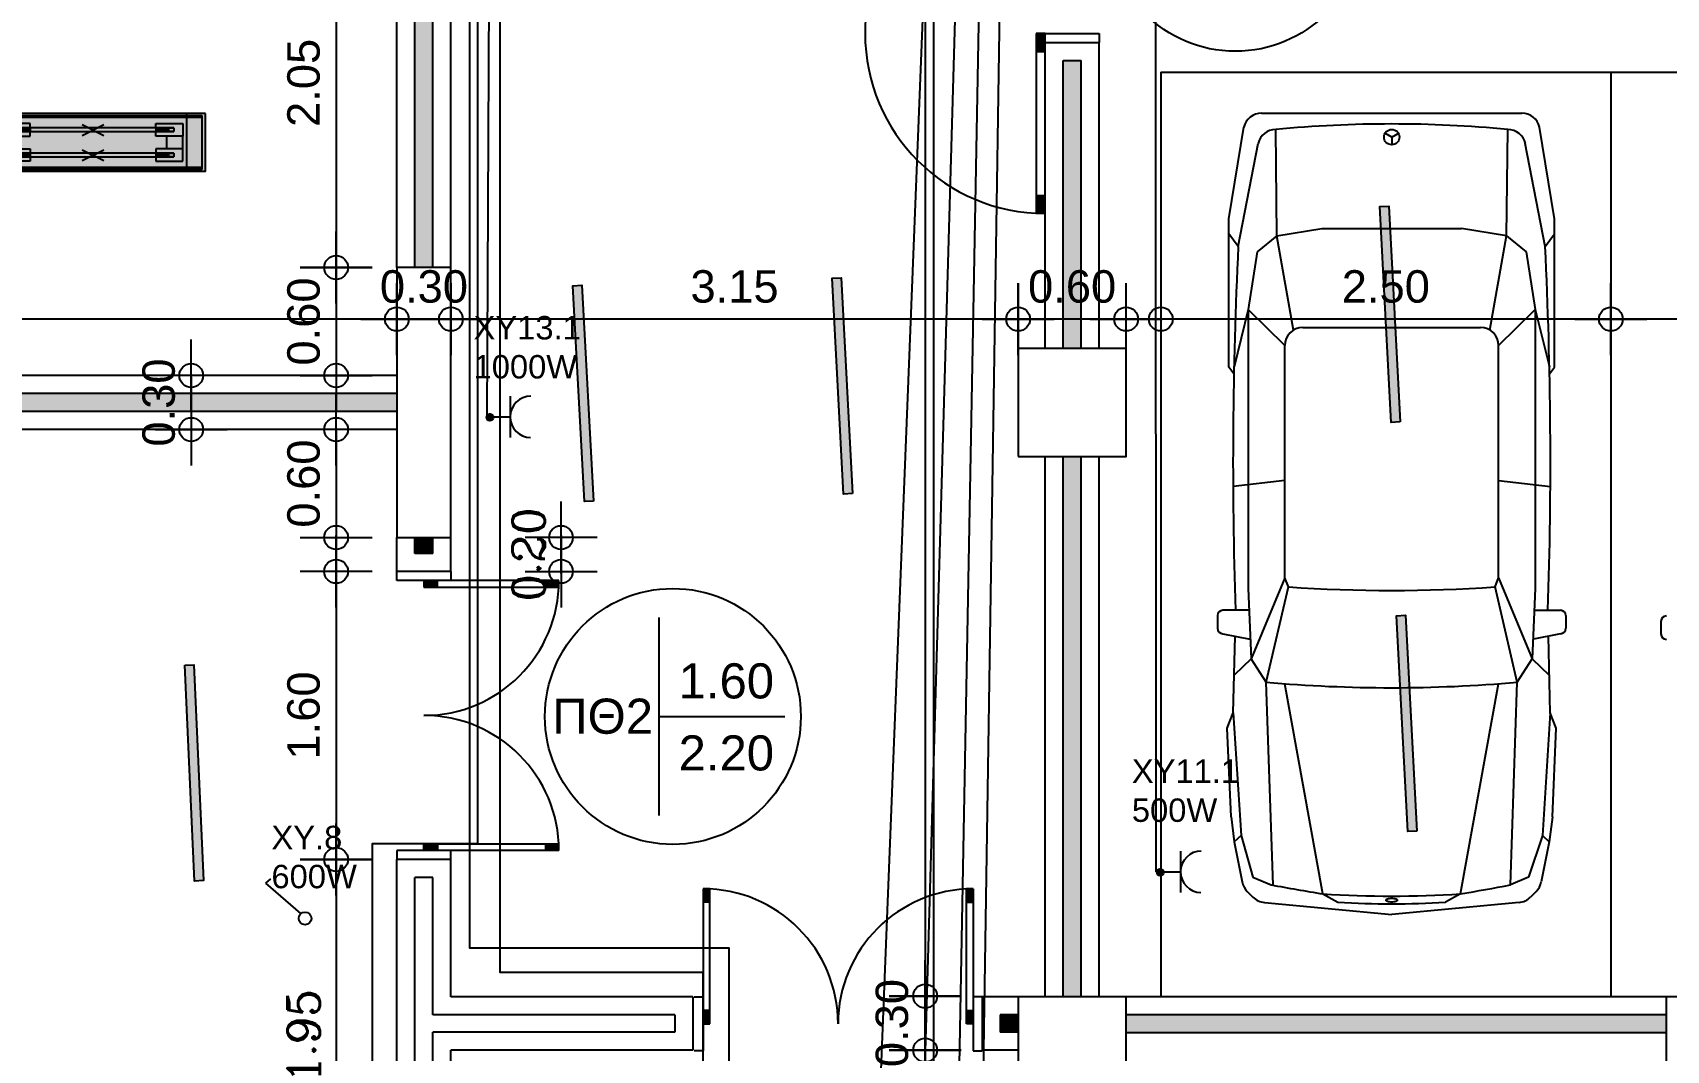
# Model space of a CAD drawing. Header units: metres. Extents: x -11 to 85, y -301 to 135.
# Drawn here: x 20.1 to 29.17, y -281.69 to -276.04 of the extents above; entities that cross this region are included whole.
import ezdxf
from ezdxf.enums import TextEntityAlignment as Align

# ---------------------------------------------------------------- set-up
doc = ezdxf.new("R2010")
doc.units = ezdxf.units.M
doc.header["$LTSCALE"] = 0.036
doc.header["$PDMODE"] = 2
for name, color, linetype in [('arxitek ypogeio', 252, 'Continuous'), ('DIMBLK', 252, 'Continuous'), ('elec fota hatch', 31, 'Continuous'), ('hatch color', 252, 'Continuous'), ('HLEK-SYMBOL', 3, 'Continuous'), ('HLEK_FL001_SYMBOLS', 230, 'Continuous'), ('Parathira', 252, 'Continuous')]:
    doc.layers.add(name, color=color, linetype=linetype)
doc.styles.add('COMU-N', font='arial.ttf')
doc.styles.get("Standard").update_dxf_attribs({"font": 'arial.ttf'})
doc.dimstyles.new('CADWDOT', dxfattribs={"dimscale": 0.1, "dimtxt": 1.8, "dimasz": 0.08, "dimexe": 2, "dimexo": 0, "dimgap": 0.09, "dimtad": 0, "dimrnd": 0.001, "dimzin": 0, "dimdsep": 46, "dimtxsty": 'Standard', "dimblk1": 'ARTDIM', "dimblk2": 'ARTDIM', "dimsah": 1, "dimcen": 0.09, "dimdle": 0.05, "dimse1": 1, "dimse2": 1, "dimadec": 0, "dimazin": 0, "dimtfac": 1, "dimtmove": 0, "dimatfit": 3, "dimldrblk": 'ARTDIM', "dimfxl": 2, "dimtvp": 0.9999, "dimtolj": 1, "dimtzin": 0, "dimarcsym": 0})

# ---------------------------------------------------------------- blocks, each defined once
blk = doc.blocks.new('ARTDIM')
at = {"layer": 'DIMBLK'}
for p, q in [((0, -24.9975), (0, 24.9975)), ((-24.9975, 0), (24.9975, 0))]:
    blk.add_line(p, q, dxfattribs=at)
blk.add_circle((0, 0), 8.25, dxfattribs=at)
blk = doc.blocks.new('*D1603')
at = {"layer": 'arxitek ypogeio', "color": 0, "lineweight": -2}
blk.add_line((25.0575, -267.4535), (25.0575, -281.3832), dxfattribs=at)
at = {"layer": 'Defpoints', "color": 0, "transparency": 16777216}
for p in [(24.0237, -267.4455), (23.4163, -281.3912), (25.0575, -281.3912)]:
    blk.add_point(p, dxfattribs=at)
at = {"layer": 'arxitek ypogeio', "color": 0, "lineweight": -2, "xscale": 0.008, "yscale": 0.008, "zscale": 0.008}
for p, rotation in [((25.0575, -267.4455), 90), ((25.0575, -281.3912), 270)]:
    blk.add_blockref('ARTDIM', p, dxfattribs=dict(at, rotation=rotation))
at = {"layer": 'arxitek ypogeio', "color": 0, "insert": (24.8736, -274.4184), "char_height": 0.18, "attachment_point": 5, "rotation": 90}
blk.add_mtext('\\A1;13.95', dxfattribs=at)
blk = doc.blocks.new('*D1604')
at = {"layer": 'arxitek ypogeio', "color": 0, "lineweight": -2}
blk.add_line((25.0575, -281.3992), (25.0575, -281.6832), dxfattribs=at)
at = {"layer": 'Defpoints', "color": 0, "transparency": 16777216}
for p in [(23.4163, -281.3912), (23.4163, -281.6912), (25.0575, -281.6912)]:
    blk.add_point(p, dxfattribs=at)
at = {"layer": 'arxitek ypogeio', "color": 0, "lineweight": -2, "xscale": 0.008, "yscale": 0.008, "zscale": 0.008}
for p, rotation in [((25.0575, -281.3912), 90), ((25.0575, -281.6912), 270)]:
    blk.add_blockref('ARTDIM', p, dxfattribs=dict(at, rotation=rotation))
at = {"layer": 'arxitek ypogeio', "color": 0, "insert": (24.8736, -281.5412), "char_height": 0.18, "attachment_point": 5, "rotation": 90}
blk.add_mtext('\\A1;0.30', dxfattribs=at)
blk = doc.blocks.new('*D1605')
at = {"layer": 'arxitek ypogeio', "color": 0, "lineweight": -2}
blk.add_line((25.0575, -281.6992), (25.0575, -285.2875), dxfattribs=at)
at = {"layer": 'Defpoints', "color": 0, "transparency": 16777216}
for p in [(23.4163, -281.6912), (23.9987, -285.2955), (25.0575, -285.2955)]:
    blk.add_point(p, dxfattribs=at)
at = {"layer": 'arxitek ypogeio', "color": 0, "lineweight": -2, "xscale": 0.008, "yscale": 0.008, "zscale": 0.008}
for p, rotation in [((25.0575, -281.6912), 90), ((25.0575, -285.2955), 270)]:
    blk.add_blockref('ARTDIM', p, dxfattribs=dict(at, rotation=rotation))
at = {"layer": 'arxitek ypogeio', "color": 0, "insert": (24.8736, -283.4934), "char_height": 0.18, "attachment_point": 5, "rotation": 90}
blk.add_mtext('\\A1;3.60', dxfattribs=at)
blk = doc.blocks.new('*D1637')
at = {"layer": 'arxitek ypogeio', "color": 0, "lineweight": -2}
blk.add_line((31.358, -277.632), (28.874, -277.632), dxfattribs=at)
at = {"layer": 'Defpoints', "color": 0, "transparency": 16777216}
for p in [(28.866, -276.2605), (31.366, -276.2605), (28.866, -277.632)]:
    blk.add_point(p, dxfattribs=at)
at = {"layer": 'arxitek ypogeio', "color": 0, "lineweight": -2, "xscale": 0.008, "yscale": 0.008, "zscale": 0.008, "rotation": 180}
blk.add_blockref('ARTDIM', (28.866, -277.632), dxfattribs=at)
at = {"layer": 'arxitek ypogeio', "color": 0, "lineweight": -2, "xscale": 0.008, "yscale": 0.008, "zscale": 0.008}
blk.add_blockref('ARTDIM', (31.366, -277.632), dxfattribs=at)
at = {"layer": 'arxitek ypogeio', "color": 0, "insert": (30.116, -277.452), "char_height": 0.18, "attachment_point": 5}
blk.add_mtext('\\A1;2.50', dxfattribs=at)
blk = doc.blocks.new('*D1638')
at = {"layer": 'arxitek ypogeio', "color": 0, "lineweight": -2}
blk.add_line((28.858, -277.632), (26.374, -277.632), dxfattribs=at)
at = {"layer": 'Defpoints', "color": 0, "transparency": 16777216}
for p in [(26.366, -276.2605), (28.866, -276.2605), (26.366, -277.632)]:
    blk.add_point(p, dxfattribs=at)
at = {"layer": 'arxitek ypogeio', "color": 0, "lineweight": -2, "xscale": 0.008, "yscale": 0.008, "zscale": 0.008, "rotation": 180}
blk.add_blockref('ARTDIM', (26.366, -277.632), dxfattribs=at)
at = {"layer": 'arxitek ypogeio', "color": 0, "lineweight": -2, "xscale": 0.008, "yscale": 0.008, "zscale": 0.008}
blk.add_blockref('ARTDIM', (28.866, -277.632), dxfattribs=at)
at = {"layer": 'arxitek ypogeio', "color": 0, "insert": (27.616, -277.452), "char_height": 0.18, "attachment_point": 5}
blk.add_mtext('\\A1;2.50', dxfattribs=at)
blk = doc.blocks.new('*D1639')
at = {"layer": 'arxitek ypogeio', "color": 0, "lineweight": -2}
blk.add_line((26.1657, -277.632), (25.5817, -277.632), dxfattribs=at)
at = {"layer": 'Defpoints', "color": 0, "transparency": 16777216}
for p in [(25.5737, -277.632), (25.5737, -277.7955), (26.1737, -277.7955)]:
    blk.add_point(p, dxfattribs=at)
at = {"layer": 'arxitek ypogeio', "color": 0, "lineweight": -2, "xscale": 0.008, "yscale": 0.008, "zscale": 0.008, "rotation": 180}
blk.add_blockref('ARTDIM', (25.5737, -277.632), dxfattribs=at)
at = {"layer": 'arxitek ypogeio', "color": 0, "lineweight": -2, "xscale": 0.008, "yscale": 0.008, "zscale": 0.008}
blk.add_blockref('ARTDIM', (26.1737, -277.632), dxfattribs=at)
at = {"layer": 'arxitek ypogeio', "color": 0, "insert": (25.8737, -277.452), "char_height": 0.18, "attachment_point": 5}
blk.add_mtext('\\A1;0.60', dxfattribs=at)
blk = doc.blocks.new('*D1640')
at = {"layer": 'arxitek ypogeio', "color": 0, "lineweight": -2}
blk.add_line((25.5657, -277.632), (22.4317, -277.632), dxfattribs=at)
at = {"layer": 'Defpoints', "color": 0, "transparency": 16777216}
for p in [(22.4237, -277.632), (22.4237, -277.7955), (25.5737, -277.7955)]:
    blk.add_point(p, dxfattribs=at)
at = {"layer": 'arxitek ypogeio', "color": 0, "lineweight": -2, "xscale": 0.008, "yscale": 0.008, "zscale": 0.008, "rotation": 180}
blk.add_blockref('ARTDIM', (22.4237, -277.632), dxfattribs=at)
at = {"layer": 'arxitek ypogeio', "color": 0, "lineweight": -2, "xscale": 0.008, "yscale": 0.008, "zscale": 0.008}
blk.add_blockref('ARTDIM', (25.5737, -277.632), dxfattribs=at)
at = {"layer": 'arxitek ypogeio', "color": 0, "insert": (23.9987, -277.452), "char_height": 0.18, "attachment_point": 5}
blk.add_mtext('\\A1;3.15', dxfattribs=at)
blk = doc.blocks.new('*D1641')
at = {"layer": 'arxitek ypogeio', "color": 0, "lineweight": -2}
blk.add_line((22.4157, -277.632), (22.1317, -277.632), dxfattribs=at)
at = {"layer": 'Defpoints', "color": 0, "transparency": 16777216}
for p in [(22.1237, -277.3735), (22.4237, -277.3735), (22.1237, -277.632)]:
    blk.add_point(p, dxfattribs=at)
at = {"layer": 'arxitek ypogeio', "color": 0, "lineweight": -2, "xscale": 0.008, "yscale": 0.008, "zscale": 0.008, "rotation": 180}
blk.add_blockref('ARTDIM', (22.1237, -277.632), dxfattribs=at)
at = {"layer": 'arxitek ypogeio', "color": 0, "lineweight": -2, "xscale": 0.008, "yscale": 0.008, "zscale": 0.008}
blk.add_blockref('ARTDIM', (22.4237, -277.632), dxfattribs=at)
at = {"layer": 'arxitek ypogeio', "color": 0, "insert": (22.2737, -277.452), "char_height": 0.18, "attachment_point": 5}
blk.add_mtext('\\A1;0.30', dxfattribs=at)
blk = doc.blocks.new('*D1642')
at = {"layer": 'arxitek ypogeio', "color": 0, "lineweight": -2}
blk.add_line((22.1157, -277.632), (15.0817, -277.632), dxfattribs=at)
at = {"layer": 'Defpoints', "color": 0, "transparency": 16777216}
for p in [(15.0737, -277.632), (15.0737, -277.9455), (22.1237, -277.9455)]:
    blk.add_point(p, dxfattribs=at)
at = {"layer": 'arxitek ypogeio', "color": 0, "lineweight": -2, "xscale": 0.008, "yscale": 0.008, "zscale": 0.008, "rotation": 180}
blk.add_blockref('ARTDIM', (15.0737, -277.632), dxfattribs=at)
at = {"layer": 'arxitek ypogeio', "color": 0, "lineweight": -2, "xscale": 0.008, "yscale": 0.008, "zscale": 0.008}
blk.add_blockref('ARTDIM', (22.1237, -277.632), dxfattribs=at)
at = {"layer": 'arxitek ypogeio', "color": 0, "insert": (18.5987, -277.452), "char_height": 0.18, "attachment_point": 5}
blk.add_mtext('\\A1;7.05', dxfattribs=at)
blk = doc.blocks.new('A$C31B96D1E')
at = {"layer": 'Parathira'}
for p, q in [((0.05, 0.6), (0.05, -0.15)), ((0.0575, 0.525), (0.0575, 0.6)), ((0.065, 0.525), (0.065, 0.5998)), ((0.0725, 0.525), (0.0725, 0.5997)), ((0.08, 0.525), (0.08, 0.5994)), ((0.0875, -0.15), (0.0875, 0.5991)), ((1.5125, -0.15), (1.5125, 0.5991)), ((1.52, 0.525), (1.52, 0.5994)), ((1.5275, 0.525), (1.5275, 0.5997)), ((1.535, 0.525), (1.535, 0.5998)), ((1.5425, 0.525), (1.5425, 0.6)), ((1.55, 0.6), (1.55, -0.15)), ((0.0875, 0.525), (0.05, 0.525)), ((1.5125, 0.525), (1.55, 0.525)), ((0, 0), (0.05, 0)), ((0.05, 0), (0.05, -0.3)), ((1.6, 0), (1.55, 0)), ((1.55, 0), (1.55, -0.3)), ((0.0875, -0.075), (0.05, -0.075)), ((0.0575, -0.15), (0.0575, -0.075)), ((0.065, -0.15), (0.065, -0.075)), ((0.0725, -0.15), (0.0725, -0.075)), ((0.08, -0.15), (0.08, -0.075)), ((1.5125, -0.075), (1.55, -0.075)), ((1.52, -0.15), (1.52, -0.075)), ((1.5275, -0.15), (1.5275, -0.075)), ((1.535, -0.15), (1.535, -0.075)), ((1.5425, -0.15), (1.5425, -0.075)), ((0.05, -0.15), (0.0875, -0.15)), ((1.55, -0.15), (1.5125, -0.15)), ((0.05, -0.3), (0, -0.3)), ((1.55, -0.3), (1.6, -0.3))]:
    blk.add_line(p, q, dxfattribs=at)
for centre, start, end in [((0.05, -0.15), 0, 90), ((1.55, -0.15), 90, 180)]:
    blk.add_arc(centre, 0.75, start, end, dxfattribs=at)
blk = doc.blocks.new('A$C796D02E1')
at = {"layer": 'Parathira'}
for p, q in [((0.3, 0.95), (0.3, -0.05)), ((0.31, 0.85), (0.31, 0.9499)), ((0.32, 0.85), (0.32, 0.9498)), ((0.33, 0.85), (0.33, 0.9495)), ((0.34, 0.85), (0.34, 0.9492)), ((0.35, -0.05), (0.35, 0.9487)), ((0.35, 0.85), (0.3, 0.85)), ((0, -0.05), (0, 0)), ((0.35, 0.05), (0.3, 0.05)), ((0.3, 0), (0.3, -0.05)), ((0.31, -0.05), (0.31, 0.05)), ((0.32, -0.05), (0.32, 0.05)), ((0.33, -0.05), (0.33, 0.05)), ((0.34, -0.05), (0.34, 0.05)), ((0.3, -0.05), (0, -0.05)), ((0.3, -0.05), (0.35, -0.05)), ((0, -1.05), (0, -1.1)), ((0.3, -1.05), (0, -1.05)), ((0.3, -1.05), (0.25, -1.05)), ((0.3, -1.1), (0.3, -1.05))]:
    blk.add_line(p, q, dxfattribs=at)
blk.add_arc((0.3, -0.05), 1, 270, 90, dxfattribs=at)
blk = doc.blocks.new('*D1463')
at = {"layer": 'arxitek ypogeio', "color": 0, "lineweight": -2}
blk.add_line((21.7858, -275.3035), (21.7858, -277.3375), dxfattribs=at)
at = {"layer": 'Defpoints', "color": 0, "transparency": 16777216}
for p in [(22.1237, -275.2955), (21.7858, -277.3455), (22.1237, -277.3455)]:
    blk.add_point(p, dxfattribs=at)
at = {"layer": 'arxitek ypogeio', "color": 0, "lineweight": -2, "xscale": 0.008, "yscale": 0.008, "zscale": 0.008}
for p, rotation in [((21.7858, -275.2955), 90), ((21.7858, -277.3455), 270)]:
    blk.add_blockref('ARTDIM', p, dxfattribs=dict(at, rotation=rotation))
at = {"layer": 'arxitek ypogeio', "color": 0, "insert": (21.6058, -276.3205), "char_height": 0.18, "attachment_point": 5, "rotation": 90}
blk.add_mtext('\\A1;2.05', dxfattribs=at)
blk = doc.blocks.new('*D1464')
at = {"layer": 'arxitek ypogeio', "color": 0, "lineweight": -2}
blk.add_line((21.7858, -277.3535), (21.7858, -277.9375), dxfattribs=at)
at = {"layer": 'Defpoints', "color": 0, "transparency": 16777216}
for p in [(22.1237, -277.3455), (21.7858, -277.9455), (22.1237, -277.9455)]:
    blk.add_point(p, dxfattribs=at)
at = {"layer": 'arxitek ypogeio', "color": 0, "lineweight": -2, "xscale": 0.008, "yscale": 0.008, "zscale": 0.008}
for p, rotation in [((21.7858, -277.3455), 90), ((21.7858, -277.9455), 270)]:
    blk.add_blockref('ARTDIM', p, dxfattribs=dict(at, rotation=rotation))
at = {"layer": 'arxitek ypogeio', "color": 0, "insert": (21.6058, -277.6455), "char_height": 0.18, "attachment_point": 5, "rotation": 90}
blk.add_mtext('\\A1;0.60', dxfattribs=at)
blk = doc.blocks.new('*D1465')
at = {"layer": 'arxitek ypogeio', "color": 0, "lineweight": -2}
blk.add_line((20.9813, -277.9535), (20.9813, -278.2375), dxfattribs=at)
at = {"layer": 'Defpoints', "color": 0, "transparency": 16777216}
for p in [(22.1237, -277.9455), (20.9813, -278.2455), (22.1237, -278.2455)]:
    blk.add_point(p, dxfattribs=at)
at = {"layer": 'arxitek ypogeio', "color": 0, "lineweight": -2, "xscale": 0.008, "yscale": 0.008, "zscale": 0.008}
for p, rotation in [((20.9813, -277.9455), 90), ((20.9813, -278.2455), 270)]:
    blk.add_blockref('ARTDIM', p, dxfattribs=dict(at, rotation=rotation))
at = {"layer": 'arxitek ypogeio', "color": 0, "insert": (20.8013, -278.0955), "char_height": 0.18, "attachment_point": 5, "rotation": 90}
blk.add_mtext('\\A1;0.30', dxfattribs=at)
blk = doc.blocks.new('*D1466')
at = {"layer": 'arxitek ypogeio', "color": 0, "lineweight": -2}
blk.add_line((21.7858, -278.2535), (21.7858, -278.8375), dxfattribs=at)
at = {"layer": 'Defpoints', "color": 0, "transparency": 16777216}
for p in [(22.1237, -278.2455), (21.7858, -278.8455), (22.1237, -278.8455)]:
    blk.add_point(p, dxfattribs=at)
at = {"layer": 'arxitek ypogeio', "color": 0, "lineweight": -2, "xscale": 0.008, "yscale": 0.008, "zscale": 0.008}
for p, rotation in [((21.7858, -278.2455), 90), ((21.7858, -278.8455), 270)]:
    blk.add_blockref('ARTDIM', p, dxfattribs=dict(at, rotation=rotation))
at = {"layer": 'arxitek ypogeio', "color": 0, "insert": (21.6058, -278.5455), "char_height": 0.18, "attachment_point": 5, "rotation": 90}
blk.add_mtext('\\A1;0.60', dxfattribs=at)
blk = doc.blocks.new('*D1467')
at = {"layer": 'arxitek ypogeio', "color": 0, "lineweight": -2}
blk.add_line((23.035, -279.0251), (23.035, -278.8535), dxfattribs=at)
at = {"layer": 'Defpoints', "color": 0, "transparency": 16777216}
for p in [(22.7235, -278.8455), (23.035, -278.8455), (22.7235, -279.0331)]:
    blk.add_point(p, dxfattribs=at)
at = {"layer": 'arxitek ypogeio', "color": 0, "lineweight": -2, "xscale": 0.008, "yscale": 0.008, "zscale": 0.008}
for p, rotation in [((23.035, -278.8455), 90), ((23.035, -279.0331), 270)]:
    blk.add_blockref('ARTDIM', p, dxfattribs=dict(at, rotation=rotation))
at = {"layer": 'arxitek ypogeio', "color": 0, "insert": (22.855, -278.9393), "char_height": 0.18, "attachment_point": 5, "rotation": 90}
blk.add_mtext('\\A1;{\\Fcomplex.shx;0.20}', dxfattribs=at)
blk = doc.blocks.new('*D1468')
at = {"layer": 'arxitek ypogeio', "color": 0, "lineweight": -2}
blk.add_line((21.7858, -279.0411), (21.7858, -280.6251), dxfattribs=at)
at = {"layer": 'Defpoints', "color": 0, "transparency": 16777216}
for p in [(22.1237, -279.0331), (21.7858, -280.6331), (22.1237, -280.6331)]:
    blk.add_point(p, dxfattribs=at)
at = {"layer": 'arxitek ypogeio', "color": 0, "lineweight": -2, "xscale": 0.008, "yscale": 0.008, "zscale": 0.008}
for p, rotation in [((21.7858, -279.0331), 90), ((21.7858, -280.6331), 270)]:
    blk.add_blockref('ARTDIM', p, dxfattribs=dict(at, rotation=rotation))
at = {"layer": 'arxitek ypogeio', "color": 0, "insert": (21.6058, -279.8331), "char_height": 0.18, "attachment_point": 5, "rotation": 90}
blk.add_mtext('\\A1;1.60', dxfattribs=at)
blk = doc.blocks.new('*D1469')
at = {"layer": 'arxitek ypogeio', "color": 0, "lineweight": -2}
blk.add_line((21.7858, -280.6411), (21.7858, -282.5875), dxfattribs=at)
at = {"layer": 'Defpoints', "color": 0, "transparency": 16777216}
for p in [(22.1237, -280.6331), (21.7858, -282.5955), (22.1237, -282.5955)]:
    blk.add_point(p, dxfattribs=at)
at = {"layer": 'arxitek ypogeio', "color": 0, "lineweight": -2, "xscale": 0.008, "yscale": 0.008, "zscale": 0.008}
for p, rotation in [((21.7858, -280.6331), 90), ((21.7858, -282.5955), 270)]:
    blk.add_blockref('ARTDIM', p, dxfattribs=dict(at, rotation=rotation))
at = {"layer": 'arxitek ypogeio', "color": 0, "insert": (21.6058, -281.6143), "char_height": 0.18, "attachment_point": 5, "rotation": 90}
blk.add_mtext('\\A1;{\\Fcomplex.shx;1.95}', dxfattribs=at)
blk = doc.blocks.new('gJ6_a14')
at = {"linetype": 'Continuous'}
for p, q in [((-0.1176, 0.1119), (0.113, 0.1119)), ((0, 0.1119), (0, 0))]:
    blk.add_line(p, q, dxfattribs=at)
blk.add_arc((-0.0023, 0.2279), 0.1153, 180, 358.95657, dxfattribs=at)
blk = doc.blocks.new('*X1779')
at = {"color": 0}
for p, q in [((15.598, 2.587), (15.737, 2.727)), ((15.598, 2.622), (15.702, 2.727)), ((15.601, 2.607), (15.609, 2.616)), ((15.604, 2.646), (15.605, 2.647)), ((15.605, 2.559), (15.765, 2.719)), ((15.605, 2.577), (15.614, 2.585)), ((15.609, 2.652), (15.618, 2.66)), ((15.611, 2.547), (15.618, 2.554)), ((15.614, 2.621), (15.623, 2.63)), ((15.617, 2.536), (15.789, 2.707)), ((15.618, 2.59), (15.627, 2.599)), ((15.623, 2.665), (15.631, 2.674)), ((15.623, 2.559), (15.631, 2.568)), ((15.627, 2.634), (15.636, 2.643)), ((15.627, 2.528), (15.636, 2.537)), ((15.631, 2.603), (15.64, 2.612)), ((15.633, 2.516), (15.808, 2.691)), ((15.636, 2.678), (15.645, 2.687)), ((15.636, 2.572), (15.645, 2.581)), ((15.64, 2.647), (15.649, 2.656)), ((15.64, 2.541), (15.649, 2.55)), ((15.645, 2.616), (15.654, 2.625)), ((15.645, 2.51), (15.654, 2.519)), ((15.649, 2.691), (15.658, 2.7)), ((15.649, 2.585), (15.658, 2.594)), ((15.653, 2.501), (15.824, 2.672)), ((15.654, 2.66), (15.662, 2.669)), ((15.654, 2.554), (15.662, 2.563)), ((15.658, 2.63), (15.667, 2.638)), ((15.658, 2.523), (15.667, 2.532)), ((15.662, 2.705), (15.671, 2.714)), ((15.662, 2.599), (15.671, 2.607)), ((15.664, 2.494), (15.671, 2.501)), ((15.667, 2.674), (15.676, 2.683)), ((15.667, 2.568), (15.676, 2.577)), ((15.671, 2.643), (15.68, 2.652)), ((15.671, 2.537), (15.68, 2.546)), ((15.676, 2.718), (15.678, 2.721)), ((15.676, 2.489), (15.836, 2.648)), ((15.676, 2.612), (15.685, 2.621)), ((15.676, 2.506), (15.685, 2.515)), ((15.68, 2.687), (15.689, 2.696)), ((15.68, 2.581), (15.689, 2.59)), ((15.685, 2.656), (15.693, 2.665)), ((15.685, 2.55), (15.693, 2.559)), ((15.689, 2.625), (15.698, 2.634)), ((15.689, 2.519), (15.698, 2.528)), ((15.693, 2.7), (15.702, 2.709)), ((15.693, 2.594), (15.702, 2.603)), ((15.693, 2.488), (15.702, 2.497)), ((15.698, 2.669), (15.707, 2.678)), ((15.698, 2.563), (15.707, 2.572)), ((15.702, 2.638), (15.711, 2.647)), ((15.702, 2.532), (15.711, 2.541)), ((15.705, 2.482), (15.843, 2.62)), ((15.707, 2.714), (15.715, 2.722)), ((15.707, 2.607), (15.715, 2.616)), ((15.707, 2.501), (15.715, 2.51)), ((15.711, 2.683), (15.72, 2.691)), ((15.711, 2.577), (15.72, 2.585)), ((15.715, 2.652), (15.724, 2.66)), ((15.715, 2.546), (15.724, 2.554)), ((15.72, 2.727), (15.721, 2.728)), ((15.72, 2.621), (15.729, 2.63)), ((15.72, 2.515), (15.729, 2.523)), ((15.724, 2.696), (15.733, 2.705)), ((15.724, 2.59), (15.733, 2.599)), ((15.724, 2.484), (15.733, 2.493)), ((15.729, 2.665), (15.738, 2.674)), ((15.729, 2.559), (15.738, 2.568)), ((15.733, 2.634), (15.742, 2.643)), ((15.733, 2.528), (15.742, 2.537)), ((15.738, 2.709), (15.746, 2.718)), ((15.738, 2.603), (15.746, 2.612)), ((15.738, 2.497), (15.746, 2.506)), ((15.741, 2.482), (15.842, 2.584)), ((15.742, 2.678), (15.751, 2.687)), ((15.742, 2.572), (15.751, 2.581)), ((15.746, 2.647), (15.755, 2.656)), ((15.746, 2.541), (15.755, 2.55)), ((15.751, 2.722), (15.752, 2.724)), ((15.751, 2.616), (15.76, 2.625)), ((15.751, 2.51), (15.76, 2.519)), ((15.755, 2.691), (15.764, 2.7)), ((15.755, 2.585), (15.764, 2.594)), ((15.76, 2.66), (15.768, 2.669)), ((15.76, 2.554), (15.768, 2.563)), ((15.764, 2.63), (15.773, 2.638)), ((15.764, 2.523), (15.773, 2.532)), ((15.768, 2.705), (15.777, 2.714)), ((15.768, 2.599), (15.777, 2.607)), ((15.768, 2.493), (15.777, 2.501)), ((15.773, 2.674), (15.782, 2.683)), ((15.773, 2.568), (15.782, 2.577)), ((15.777, 2.643), (15.786, 2.652)), ((15.777, 2.537), (15.786, 2.546)), ((15.782, 2.612), (15.791, 2.621)), ((15.782, 2.506), (15.791, 2.515)), ((15.786, 2.687), (15.795, 2.696)), ((15.786, 2.581), (15.795, 2.59)), ((15.791, 2.656), (15.799, 2.665)), ((15.791, 2.55), (15.799, 2.559)), ((15.795, 2.625), (15.804, 2.634)), ((15.795, 2.519), (15.804, 2.528)), ((15.799, 2.594), (15.808, 2.603)), ((15.804, 2.669), (15.813, 2.678)), ((15.804, 2.563), (15.813, 2.572)), ((15.808, 2.638), (15.817, 2.647)), ((15.808, 2.532), (15.817, 2.541)), ((15.813, 2.607), (15.822, 2.616)), ((15.817, 2.577), (15.826, 2.585)), ((15.822, 2.652), (15.83, 2.66)), ((15.822, 2.546), (15.83, 2.554)), ((15.826, 2.621), (15.835, 2.63)), ((15.83, 2.59), (15.839, 2.599)), ((15.835, 2.559), (15.835, 2.56)), ((15.839, 2.634), (15.84, 2.635)), ((15.844, 2.603), (15.844, 2.603))]:
    blk.add_line(p, q, dxfattribs=at)
blk = doc.blocks.new('GJ6_A78')
at = {"layer": 'HLEK-SYMBOL', "color": 0, "linetype": 'Continuous'}
blk.add_circle((0, 0), 0.0989, dxfattribs=at)
at = {"layer": 'HLEK-SYMBOL', "color": 0, "xscale": 0.8, "yscale": 0.8, "zscale": 0.8}
blk.add_blockref('*X1779', (-12.576, -2.084), dxfattribs=at)
blk = doc.blocks.new('priza')
at = {"layer": 'HLEK_FL001_SYMBOLS', "rotation": 180}
blk.add_blockref('gJ6_a14', (87.4, -100.4952), dxfattribs=at)
at = {"layer": 'HLEK_FL001_SYMBOLS', "xscale": 0.1951472641207488, "yscale": 0.1951472641207488, "zscale": 0.1951472641207488}
blk.add_blockref('GJ6_A78', (87.4, -100.4953), dxfattribs=at)
blk = doc.blocks.new('lampes fthorismou 120')
at = {"layer": 'hatch color'}
blk.add_hatch(color=181, dxfattribs=at).paths.add_polyline_path([(84.1811, -99.2639), (84.1811, -99.2139), (85.3811, -99.2139), (85.3811, -99.2639)])
at = {"layer": 'HLEK_FL001_SYMBOLS'}
blk.add_lwpolyline([(84.1811, -99.2639), (84.1811, -99.2139), (85.3811, -99.2139), (85.3811, -99.2639)], close=True, dxfattribs=at)
blk = doc.blocks.new('fotistiko orofis stegano 120')
at = {"layer": 'elec fota hatch'}
blk.add_hatch(color=256, dxfattribs=at).paths.add_polyline_path([(84.9219, 79.6068), (84.9219, 79.9068), (83.6919, 79.9068), (83.6919, 79.6068)])
at = {"layer": 'HLEK_FL001_SYMBOLS'}
h = blk.add_hatch(color=256, dxfattribs=at)
h.paths.add_polyline_path([(83.7778, 79.9068), (83.6919, 79.9068), (83.6919, 79.6068), (83.7778, 79.6068)], flags=17)
h.paths.add_polyline_path([(83.6919, 79.9068), (83.7778, 79.9068), (83.7778, 79.9168), (83.6719, 79.9168), (83.6719, 79.5968), (83.7778, 79.5968), (83.7778, 79.6068), (83.6919, 79.6068)])
h = blk.add_hatch(color=256, dxfattribs=at)
h.paths.add_polyline_path([(84.9219, 79.9068), (84.9219, 79.9168), (83.7778, 79.9168), (83.7778, 79.9068)])
h.paths.add_polyline_path([(84.9219, 79.5968), (84.9219, 79.6068), (83.7778, 79.6068), (83.7778, 79.5968)])
h = blk.add_hatch(color=256, dxfattribs=at)
h.paths.add_polyline_path([(84.9219, 79.8968), (84.9219, 79.9068), (83.7778, 79.9068), (83.7778, 79.8968)])
h.paths.add_polyline_path([(84.9219, 79.6068), (84.9219, 79.6168), (83.7778, 79.6168), (83.7778, 79.6068)])
h = blk.add_hatch(color=256, dxfattribs=at)
h.paths.add_polyline_path([(84.816, 79.9068), (84.9019, 79.9068), (84.9019, 79.6068), (84.816, 79.6068)], flags=17)
h.paths.add_polyline_path([(84.9019, 79.9068), (84.816, 79.9068), (84.816, 79.9168), (84.9219, 79.9168), (84.9219, 79.5968), (84.816, 79.5968), (84.816, 79.6068), (84.9019, 79.6068)])
for p, q in [((84.9219, 79.9168), (83.6719, 79.9168)), ((83.6719, 79.9168), (83.6719, 79.5968)), ((83.6919, 79.9068), (84.9019, 79.9068)), ((83.6919, 79.6068), (83.6919, 79.9068)), ((83.6919, 79.8968), (84.9019, 79.8968)), ((83.798, 79.8618), (83.798, 79.7918)), ((83.948, 79.8618), (83.798, 79.8618)), ((83.948, 79.8368), (83.948, 79.8618)), ((84.2369, 79.7956), (84.3569, 79.8556)), ((84.2369, 79.8556), (84.3569, 79.7956)), ((84.6458, 79.8368), (84.6458, 79.8618)), ((84.6458, 79.8618), (84.7958, 79.8618)), ((84.7958, 79.8618), (84.7958, 79.7918)), ((84.9019, 79.9068), (84.9019, 79.6068)), ((84.9219, 79.5968), (84.9219, 79.9168)), ((83.798, 79.7918), (83.948, 79.7918)), ((83.798, 79.7218), (83.798, 79.7918)), ((84.7458, 79.8368), (83.848, 79.8368)), ((83.878, 79.8368), (83.848, 79.8368)), ((83.848, 79.8368), (83.848, 79.8168)), ((83.848, 79.8168), (84.7458, 79.8168)), ((83.848, 79.8168), (83.878, 79.8168)), ((83.878, 79.8368), (83.878, 79.8168)), ((83.878, 79.8318), (83.948, 79.8318)), ((83.948, 79.8268), (83.878, 79.8268)), ((83.878, 79.8218), (83.948, 79.8218)), ((83.888, 79.7918), (83.888, 79.7218)), ((83.948, 79.8368), (83.948, 79.8168)), ((83.948, 79.7918), (83.948, 79.8168)), ((84.6458, 79.8368), (84.6458, 79.8168)), ((84.7158, 79.8318), (84.6458, 79.8318)), ((84.6458, 79.8268), (84.7158, 79.8268)), ((84.7158, 79.8218), (84.6458, 79.8218)), ((84.6458, 79.7918), (84.6458, 79.8168)), ((84.7958, 79.7918), (84.6458, 79.7918)), ((84.7058, 79.7918), (84.7058, 79.7218)), ((84.7158, 79.8368), (84.7158, 79.8168)), ((84.7158, 79.8368), (84.7458, 79.8368)), ((84.7458, 79.8168), (84.7158, 79.8168)), ((84.7458, 79.8368), (84.7458, 79.8168)), ((84.7958, 79.7218), (84.7958, 79.7918)), ((83.798, 79.7218), (83.948, 79.7218)), ((83.798, 79.6518), (83.798, 79.7218)), ((84.7458, 79.6968), (83.848, 79.6968)), ((83.848, 79.6968), (83.848, 79.6768)), ((83.878, 79.6968), (83.848, 79.6968)), ((83.848, 79.6768), (84.7458, 79.6768)), ((83.848, 79.6768), (83.878, 79.6768)), ((83.878, 79.6968), (83.878, 79.6768)), ((83.878, 79.6918), (83.948, 79.6918)), ((83.948, 79.6868), (83.878, 79.6868)), ((83.878, 79.6818), (83.948, 79.6818)), ((83.948, 79.7218), (83.948, 79.6968)), ((83.948, 79.6968), (83.948, 79.6768)), ((83.948, 79.6768), (83.948, 79.6518)), ((84.2369, 79.7156), (84.3569, 79.6556)), ((84.2369, 79.6556), (84.3569, 79.7156)), ((84.7958, 79.7218), (84.6458, 79.7218)), ((84.6458, 79.7218), (84.6458, 79.6968)), ((84.6458, 79.6968), (84.6458, 79.6768)), ((84.7158, 79.6918), (84.6458, 79.6918)), ((84.6458, 79.6868), (84.7158, 79.6868)), ((84.7158, 79.6818), (84.6458, 79.6818)), ((84.6458, 79.6768), (84.6458, 79.6518)), ((84.7158, 79.6968), (84.7458, 79.6968)), ((84.7158, 79.6968), (84.7158, 79.6768)), ((84.7458, 79.6768), (84.7158, 79.6768)), ((84.7458, 79.6968), (84.7458, 79.6768)), ((84.7958, 79.6518), (84.7958, 79.7218)), ((83.6719, 79.5968), (84.9219, 79.5968)), ((84.9019, 79.6168), (83.6919, 79.6168)), ((84.9019, 79.6068), (83.6919, 79.6068)), ((83.948, 79.6518), (83.798, 79.6518)), ((84.6458, 79.6518), (84.7958, 79.6518))]:
    blk.add_line(p, q, dxfattribs=at)
for points in [[(83.6719, 79.9168), (83.7778, 79.9168), (83.7778, 79.5968), (83.6719, 79.5968)], [(84.9219, 79.9168), (84.816, 79.9168), (84.816, 79.5968), (84.9219, 79.5968)]]:
    blk.add_lwpolyline(points, close=True, dxfattribs=at)
blk = doc.blocks.new('gJ6_a1')
at = {"linetype": 'Continuous'}
for p, q in [((-0.2193, 0.2297), (-0.191, 0.2541)), ((-0.024, 0.0608), (-0.2193, 0.2297))]:
    blk.add_line(p, q, dxfattribs=at)
blk.add_circle((-0.0005, 0.0343), 0.0349, dxfattribs=at)

msp = doc.modelspace()

# ---------------------------------------------------------------- hatches: boundary and pattern name
at = {"layer": 'arxitek ypogeio'}
for points in [[(22.3237, -275.3955), (22.2237, -275.3955), (22.2237, -277.3455), (22.3237, -277.3455)], [(25.9237, -276.1955), (25.8237, -276.1955), (25.8237, -277.7955), (25.9237, -277.7955)], [(22.1237, -278.0455), (18.9737, -278.0455), (18.9737, -278.1455), (22.1237, -278.1455)], [(25.9237, -278.3955), (25.8237, -278.3955), (25.8237, -281.3955), (25.9237, -281.3955)], [(22.3237, -278.8455), (22.2237, -278.8455), (22.2237, -278.9331), (22.3237, -278.9331)], [(25.5737, -281.4955), (25.4737, -281.4955), (25.4737, -281.5912), (25.5737, -281.5912)], [(29.1737, -281.4955), (26.1737, -281.4955), (26.1737, -281.5955), (29.1737, -281.5955)]]:
    msp.add_hatch(color=256, dxfattribs=at).paths.add_polyline_path(points)

# ---------------------------------------------------------------- linework, layer by layer
for p, q in [((22.1237, -277.3455), (22.1237, -275.2955)), ((22.4237, -277.3455), (22.4237, -275.2955)), ((22.2237, -277.3455), (22.2237, -275.3955)), ((22.3237, -277.3455), (22.3237, -275.3955)), ((25.7237, -277.7955), (25.7237, -276.0955)), ((25.7237, -276.0955), (26.0237, -276.0955)), ((26.0237, -277.7955), (26.0237, -276.0955)), ((25.8237, -276.1955), (25.9237, -276.1955)), ((25.8237, -277.7955), (25.8237, -276.1955)), ((25.9237, -277.7955), (25.9237, -276.1955)), ((26.366, -276.2605), (26.366, -281.3955)), ((26.366, -276.2605), (36.1955, -276.2605)), ((28.866, -276.2605), (28.866, -281.3955)), ((26.9253, -276.4889), (28.3719, -276.4889)), ((26.7442, -277.0748), (26.8277, -276.567)), ((27.0111, -277.1689), (27.0042, -276.5789)), ((27.6486, -276.6216), (27.6136, -276.6022)), ((27.6486, -276.6216), (27.6839, -276.6013)), ((27.6486, -276.6216), (27.6486, -276.6623)), ((28.2861, -277.1689), (28.2931, -276.5789)), ((28.553, -277.0748), (28.4695, -276.567)), ((26.7963, -277.2289), (26.9065, -276.6574)), ((28.5009, -277.2289), (28.3907, -276.6574)), ((26.7442, -277.8993), (26.7442, -277.0748)), ((26.7442, -277.1589), (26.7442, -277.0748)), ((28.553, -277.8993), (28.553, -277.0748)), ((26.7963, -277.2289), (26.7442, -277.1589)), ((27.0111, -277.1689), (26.9011, -277.2589)), ((27.0111, -277.1689), (27.2611, -277.1289)), ((27.1036, -277.693), (27.0111, -277.1689)), ((27.2611, -277.1289), (28.0361, -277.1289)), ((28.2861, -277.1689), (28.0361, -277.1289)), ((28.1936, -277.693), (28.2861, -277.1689)), ((28.2861, -277.1689), (28.3961, -277.2589)), ((28.5009, -277.2289), (28.553, -277.1589)), ((26.9011, -277.2589), (26.8511, -277.5789)), ((28.3961, -277.2589), (28.4461, -277.5789)), ((26.8511, -277.5789), (26.7728, -277.8964)), ((27.0548, -277.7789), (26.8511, -277.5789)), ((26.8511, -277.5789), (26.8511, -279.1289)), ((28.2424, -277.7789), (28.4461, -277.5789)), ((28.4461, -277.5789), (28.5245, -277.8964)), ((28.4461, -277.5789), (28.4461, -279.1289)), ((27.1548, -277.6789), (28.1424, -277.6789)), ((27.0548, -279.0689), (27.0548, -277.7789)), ((28.2424, -279.0689), (28.2424, -277.7789)), ((26.7719, -277.9365), (26.7442, -277.8993)), ((28.5253, -277.9365), (28.553, -277.8993)), ((22.1237, -277.9455), (18.9737, -277.9455)), ((22.1237, -278.0455), (18.9737, -278.0455)), ((22.1237, -278.1455), (18.9737, -278.1455)), ((22.1237, -278.2455), (18.9737, -278.2455)), ((25.7237, -281.3955), (25.7237, -278.3955)), ((25.8237, -281.3955), (25.8237, -278.3955)), ((25.9237, -281.3955), (25.9237, -278.3955)), ((26.0237, -281.3955), (26.0237, -278.3955)), ((27.0548, -278.5289), (26.7675, -278.5622)), ((28.2424, -278.5289), (28.5297, -278.5622)), ((22.1237, -279.0331), (22.1237, -278.8455)), ((22.2237, -278.9331), (22.2237, -278.8455)), ((22.3237, -278.9331), (22.3237, -278.8455)), ((22.4237, -279.0331), (22.4237, -278.8455)), ((22.3237, -278.9331), (22.2237, -278.9331)), ((22.4237, -279.0331), (22.1237, -279.0331)), ((27.0548, -279.0689), (26.8682, -279.5189)), ((27.0748, -279.1189), (27.0548, -279.0689)), ((28.2224, -279.1189), (28.2424, -279.0689)), ((28.2424, -279.0689), (28.4291, -279.5189)), ((26.8511, -279.1289), (26.8682, -279.5189)), ((26.9511, -279.6489), (27.0748, -279.1189)), ((28.3461, -279.6489), (28.2224, -279.1189)), ((28.4461, -279.1289), (28.4291, -279.5189)), ((26.8558, -279.2489), (26.7111, -279.2489)), ((28.4415, -279.2489), (28.5861, -279.2489)), ((23.5782, -279.2886), (23.5782, -280.3886)), ((26.6811, -279.2789), (26.6811, -279.3489)), ((28.6161, -279.2789), (28.6161, -279.3489)), ((29.1439, -279.3105), (29.1439, -279.3805)), ((26.7111, -279.3789), (26.8619, -279.4086)), ((26.7682, -279.8193), (26.7783, -279.3921)), ((28.5861, -279.3789), (28.4353, -279.4086)), ((28.5291, -279.8193), (28.519, -279.3921)), ((26.8682, -279.5189), (26.7744, -279.6089)), ((26.9511, -279.6489), (26.8682, -279.5189)), ((28.3461, -279.6489), (28.4291, -279.5189)), ((28.4291, -279.5189), (28.5228, -279.6089)), ((26.9893, -280.7757), (26.9511, -279.6489)), ((27.2666, -280.8239), (27.0548, -279.6571)), ((28.0306, -280.8239), (28.2424, -279.6571)), ((28.308, -280.7737), (28.3461, -279.6489)), ((23.5782, -279.8386), (24.2782, -279.8386)), ((26.7346, -279.9037), (26.7682, -279.8193)), ((26.7565, -280.3958), (26.7346, -279.9037)), ((26.7682, -279.8193), (26.8116, -280.4989)), ((28.5291, -279.8193), (28.4857, -280.4989)), ((28.5626, -279.9037), (28.5291, -279.8193)), ((28.5407, -280.3958), (28.5626, -279.9037)), ((26.7565, -280.3958), (26.7742, -280.5347)), ((28.5407, -280.3958), (28.523, -280.5347)), ((26.8116, -280.4989), (26.7742, -280.5347)), ((26.7742, -280.5347), (26.8189, -280.7574)), ((26.8116, -280.4989), (26.878, -280.7308)), ((28.4857, -280.4989), (28.4087, -280.7308)), ((28.523, -280.5347), (28.4784, -280.7574)), ((28.4857, -280.4989), (28.523, -280.5347)), ((22.1237, -282.5955), (22.1237, -280.6331)), ((22.4237, -280.6331), (22.1237, -280.6331)), ((22.4237, -281.3955), (22.4237, -280.6331)), ((22.3237, -280.7331), (22.2237, -280.7331)), ((22.2237, -282.5955), (22.2237, -280.7331)), ((22.3237, -281.4955), (22.3237, -280.7331)), ((26.8467, -280.8114), (26.8777, -280.8423)), ((26.878, -280.7308), (26.9787, -280.7737)), ((28.4087, -280.7308), (28.308, -280.7737)), ((28.4505, -280.8114), (28.4196, -280.8423)), ((26.9417, -280.8714), (27.6486, -280.9389)), ((27.2666, -280.8239), (27.3498, -280.8698)), ((28.3556, -280.8714), (27.6486, -280.9389)), ((28.3556, -280.8714), (27.6486, -280.9389)), ((28.0306, -280.8239), (27.9474, -280.8698)), ((23.7666, -281.3955), (22.4237, -281.3955)), ((23.7666, -281.3955), (23.7666, -281.6912)), ((25.5737, -281.3955), (25.3737, -281.3955)), ((25.3737, -281.3955), (25.3737, -281.6912)), ((29.1737, -281.3955), (26.1737, -281.3955)), ((23.6666, -281.4955), (22.3237, -281.4955)), ((23.6666, -281.4955), (23.6666, -281.5912)), ((25.5737, -281.4955), (25.4737, -281.4955)), ((25.4737, -281.4955), (25.4737, -281.5912)), ((29.1737, -281.4955), (26.1737, -281.4955)), ((22.3237, -282.5955), (22.3237, -281.5912)), ((23.6666, -281.5912), (22.3237, -281.5912)), ((25.5737, -281.5912), (25.4737, -281.5912)), ((29.1737, -281.5955), (26.1737, -281.5955)), ((22.4237, -282.5955), (22.4237, -281.6912)), ((23.7666, -281.6912), (22.4237, -281.6912)), ((25.5737, -281.6912), (25.3737, -281.6912))]:
    msp.add_line(p, q, dxfattribs=at)
for points in [[(22.1237, -277.3455), (22.1237, -278.8455), (22.4237, -278.8455), (22.4237, -277.3455)], [(25.5737, -278.3955), (26.1737, -278.3955), (26.1737, -277.7955), (25.5737, -277.7955)], [(25.5737, -281.9955), (26.1737, -281.9955), (26.1737, -281.3955), (25.5737, -281.3955)], [(29.1737, -281.9955), (29.7737, -281.9955), (29.7737, -281.3955), (29.1737, -281.3955)]]:
    msp.add_lwpolyline(points, close=True, dxfattribs=at)
for centre, radius in [((26.7804, -275.4345), 0.7105), ((27.6486, -276.6216), 0.0428), ((23.6563, -279.8386), 0.7105)]:
    msp.add_circle(centre, radius, dxfattribs=at)
for centre, radius, start, end in [((26.9253, -276.5889), 0.1, 90, 167.39849), ((27.6486, -283.4857), 6.9369, 84.66943, 95.33057), ((28.3719, -276.5889), 0.1, 12.60151, 90), ((27.0042, -276.6789), 0.1, 90, 167.60969), ((28.2931, -276.6789), 0.1, 12.39031, 90), ((51.0465, -278.4197), 24.2794, 177.18875, 181.95715), ((4.2507, -278.4197), 24.2794, 358.04285, 2.81125), ((27.1548, -277.7789), 0.1, 90, 180), ((28.1424, -277.7789), 0.1, 0, 90), ((27.6486, -270.9958), 8.1433, 265.95948, 274.04052), ((26.7111, -279.2789), 0.03, 90, 180), ((28.5861, -279.2789), 0.03, 0, 90), ((26.7111, -279.3489), 0.03, 180, 270), ((28.5861, -279.3489), 0.03, 270, 0), ((29.1739, -279.3105), 0.03, 90, 180), ((29.1739, -279.3805), 0.03, 180, 270), ((27.6486, -271.5558), 8.1231, 265.07427, 274.92573), ((26.9174, -280.7407), 0.1, 189.64659, 225), ((28.9738, -270.1801), 10.7798, 259.33439, 260.88771), ((26.384, -270.9327), 10.0273, 279.45192, 281.06247), ((28.3798, -280.7407), 0.1, 315, 350.35341), ((26.9484, -280.7716), 0.1, 225, 266.15737), ((27.6486, -274.7649), 6.071, 266.39223, 273.60777), ((27.6486, -275.9663), 4.9125, 266.51326, 273.48674), ((27.6192, -280.8586), 0.00305, 123.01393, 180), ((27.6192, -280.8586), 0.00305, 180, 236.98607), ((27.633, -280.88), 0.0285, 105.06346, 123.01393), ((27.633, -280.8373), 0.0285, 236.98607, 254.93654), ((27.6424, -280.9148), 0.0645, 96.36107, 105.06346), ((27.6424, -280.8025), 0.0645, 254.93654, 263.63893), ((27.6486, -280.9706), 0.1207, 90, 96.36107), ((27.6486, -280.7467), 0.1207, 263.63893, 270), ((27.6486, -280.9706), 0.1207, 83.63893, 90), ((27.6486, -280.7467), 0.1207, 270, 276.36107), ((27.6548, -280.9148), 0.0645, 74.93654, 83.63893), ((27.6548, -280.8025), 0.0645, 276.36107, 285.06346), ((27.6642, -280.88), 0.0285, 56.98607, 74.93654), ((27.6642, -280.8373), 0.0285, 285.06346, 303.01393), ((27.6781, -280.8586), 0.00305, 0, 56.98607), ((27.6781, -280.8586), 0.00305, 303.01393, 0), ((28.3489, -280.7716), 0.1, 273.84263, 315)]:
    msp.add_arc(centre, radius, start, end, dxfattribs=at)
at = {"layer": 'HLEK_FL001_SYMBOLS'}
msp.add_line((26.3325, -269.5888), (26.3391, -280.7012), dxfattribs=at)
for points in [[(21.7578, -267.5578), (22.0719, -267.5578), (22.0719, -269.9956), (22.0719, -269.9956), (22.0719, -270.073), (22.4077, -270.073), (22.4237, -270.073), (22.483, -270.073), (22.5709, -270.073), (22.5709, -280.5456), (21.9857, -280.5456), (21.9857, -284.405)], [(21.448, -267.741), (21.448, -269.8249), (22.527, -269.8249), (22.527, -281.1237), (23.9672, -281.1237), (23.9672, -282.3617), (26.4447, -282.3617)], [(22.5333, -284.5761), (22.5333, -281.8429), (23.8237, -281.8429), (23.8237, -281.2604), (22.6973, -281.2604), (22.6973, -269.7031), (21.6452, -269.7031), (21.6452, -267.7004)], [(21.7578, -267.7004), (21.9806, -267.7004), (21.9806, -268.4189), (22.2158, -268.4189), (22.2158, -269.9956), (22.6618, -269.9956), (22.6228, -278.1775)], [(40.7043, -267.6829), (40.7043, -268.317), (39.8, -268.317), (39.8, -275.4673), (25.1033, -275.4673), (25.1033, -282.5639), (26.4676, -282.5639)], [(37.1058, -269.2684), (37.1058, -269.7863), (37.1816, -269.7863), (37.1816, -275.9087), (25.47, -275.9087), (25.3737, -282.1732), (26.2816, -282.1732)], [(37.1058, -270.4563), (37.1058, -271.4099), (37.1816, -271.4099), (37.3039, -271.4099), (37.3039, -275.7923), (25.3574, -275.7923), (25.2391, -282.1732), (26.2816, -282.1732)], [(37.1058, -272.2032), (37.1058, -272.6462), (37.3861, -272.6462), (37.3861, -275.7093), (25.229, -275.7093), (25.0575, -281.6992), (25.0575, -282.2767), (26.2816, -282.2767)], [(37.1058, -273.391), (37.1058, -275.5904), (25.0575, -275.5904), (24.7856, -282.4563), (26.2816, -282.4931)]]:
    msp.add_lwpolyline(points, dxfattribs=at)

# ---------------------------------------------------------------- block references
at = {"layer": 'arxitek ypogeio'}
for name, p, rotation in [('A$C796D02E1', (26.0237, -276.0955), 180), ('A$C31B96D1E', (22.4237, -279.0331), 270)]:
    msp.add_blockref(name, p, dxfattribs=dict(at, rotation=rotation))
msp.add_blockref('A$C31B96D1E', (23.7737, -281.3955), dxfattribs=at)
at = {"layer": 'HLEK_FL001_SYMBOLS'}
for name, p in [('fotistiko orofis stegano 120', (-63.8612, -356.4077)), ('gJ6_a1', (21.6141, -280.9942))]:
    msp.add_blockref(name, p, dxfattribs=at)
for name, p, rotation in [('lampes fthorismou 120', (-66.9617, -367.5328), 93.04148662656519), ('lampes fthorismou 120', (-71.443, -367.9722), 93.04148662656519), ('lampes fthorismou 120', (-70.0032, -367.9305), 93.04148662656519), ('priza', (-77.8552, -365.5775), 90), ('lampes fthorismou 120', (-66.869, -369.8045), 93.04148662656519), ('lampes fthorismou 120', (116.3686, -191.042), 272.548438881226), ('priza', (-74.1321, -368.1035), 89.99999999999999)]:
    msp.add_blockref(name, p, dxfattribs=dict(at, rotation=rotation))

# ---------------------------------------------------------------- texts
at = {"layer": 'arxitek ypogeio', "style": 'COMU-N'}
for tag, text, p in [('1.60', '0.90', (23.9532, -279.7386)), ('ΠΘ2', '2.20', (23.2659, -279.9346)), ('2.20', '2.20', (23.9532, -280.1386))]:
    msp.add_attdef(tag, text=text, height=0.195, dxfattribs=at).set_placement(p, align=Align.CENTER)
at = {"layer": 'HLEK_FL001_SYMBOLS', "char_height": 0.13, "attachment_point": 1, "style": 'COMU-N'}
for s, width, insert in [('ΧΥ13.1\\P1000W', 0.550704, (22.5493, -277.6151)), ('ΧΥ11.1 \\P500W', 1.85829, (26.2054, -280.0773)), ('XY.8\\P600W', 0.621374, (21.4267, -280.4458))]:
    msp.add_mtext_dynamic_manual_height_columns(s, width=width, gutter_width=0.65, heights=[0], dxfattribs=dict(at, insert=insert))

# ---------------------------------------------------------------- dimensions: what is measured, and where the dimension line sits
at = {"layer": 'arxitek ypogeio'}
for base, p1, p2, picture, middle in [((25.0575, -281.3912), (24.0237, -267.4455), (23.4163, -281.3912), '*D1603', (24.8736, -274.4184)), ((21.7858, -277.3455), (22.1237, -275.2955), (22.1237, -277.3455), '*D1463', (21.6058, -276.3205)), ((21.7858, -280.6331), (22.1237, -279.0331), (22.1237, -280.6331), '*D1468', (21.6058, -279.8331)), ((25.0575, -285.2955), (23.4163, -281.6912), (23.9987, -285.2955), '*D1605', (24.8736, -283.4934))]:
    dim = msp.add_linear_dim(base=base, p1=p1, p2=p2, angle=90, dimstyle='CADWDOT', dxfattribs=at)
    dim.commit()
    dim.dimension.update_dxf_attribs({"geometry": picture, "text_midpoint": middle})
for base, p1, p2, picture, middle in [((26.366, -277.632), (28.866, -276.2605), (26.366, -276.2605), '*D1638', (27.616, -277.452)), ((28.866, -277.632), (31.366, -276.2605), (28.866, -276.2605), '*D1637', (30.116, -277.452)), ((15.0737, -277.632), (22.1237, -277.9455), (15.0737, -277.9455), '*D1642', (18.5987, -277.452)), ((22.4237, -277.632), (25.5737, -277.7955), (22.4237, -277.7955), '*D1640', (23.9987, -277.452))]:
    dim = msp.add_linear_dim(base=base, p1=p1, p2=p2, dimstyle='CADWDOT', dxfattribs=at)
    dim.commit()
    dim.dimension.update_dxf_attribs({"geometry": picture, "text_midpoint": middle})
for base, p1, p2, picture, middle in [((21.7858, -277.9455), (22.1237, -277.3455), (22.1237, -277.9455), '*D1464', (21.7858, -277.6455)), ((20.9813, -278.2455), (22.1237, -277.9455), (22.1237, -278.2455), '*D1465', (20.9813, -278.0955)), ((21.7858, -278.8455), (22.1237, -278.2455), (22.1237, -278.8455), '*D1466', (21.7858, -278.5455)), ((25.0575, -281.6912), (23.4163, -281.3912), (23.4163, -281.6912), '*D1604', (25.0575, -281.5412))]:
    dim = msp.add_linear_dim(base=base, p1=p1, p2=p2, angle=90, dimstyle='CADWDOT', dxfattribs=at)
    dim.commit()
    dim.dimension.update_dxf_attribs({"geometry": picture, "text_midpoint": middle, "dimtype": 160})
for base, p1, p2, picture, middle in [((22.1237, -277.632), (22.4237, -277.3735), (22.1237, -277.3735), '*D1641', (22.2737, -277.632)), ((25.5737, -277.632), (26.1737, -277.7955), (25.5737, -277.7955), '*D1639', (25.8737, -277.632))]:
    dim = msp.add_linear_dim(base=base, p1=p1, p2=p2, dimstyle='CADWDOT', dxfattribs=at)
    dim.commit()
    dim.dimension.update_dxf_attribs({"geometry": picture, "text_midpoint": middle, "dimtype": 160})
dim = msp.add_linear_dim(base=(23.035, -278.8455), p1=(22.7235, -279.0331), p2=(22.7235, -278.8455), angle=90, text='{\\Fcomplex.shx;0.20}', dimstyle='CADWDOT', dxfattribs=at)
dim.commit()
dim.dimension.update_dxf_attribs({"geometry": '*D1467', "text_midpoint": (23.035, -278.9393), "dimtype": 160})
dim = msp.add_linear_dim(base=(21.7858, -282.5955), p1=(22.1237, -280.6331), p2=(22.1237, -282.5955), angle=90, text='{\\Fcomplex.shx;1.95}', dimstyle='CADWDOT', dxfattribs=at)
dim.commit()
dim.dimension.update_dxf_attribs({"geometry": '*D1469', "text_midpoint": (21.6058, -281.6143)})

doc.saveas('drawing.dxf')
